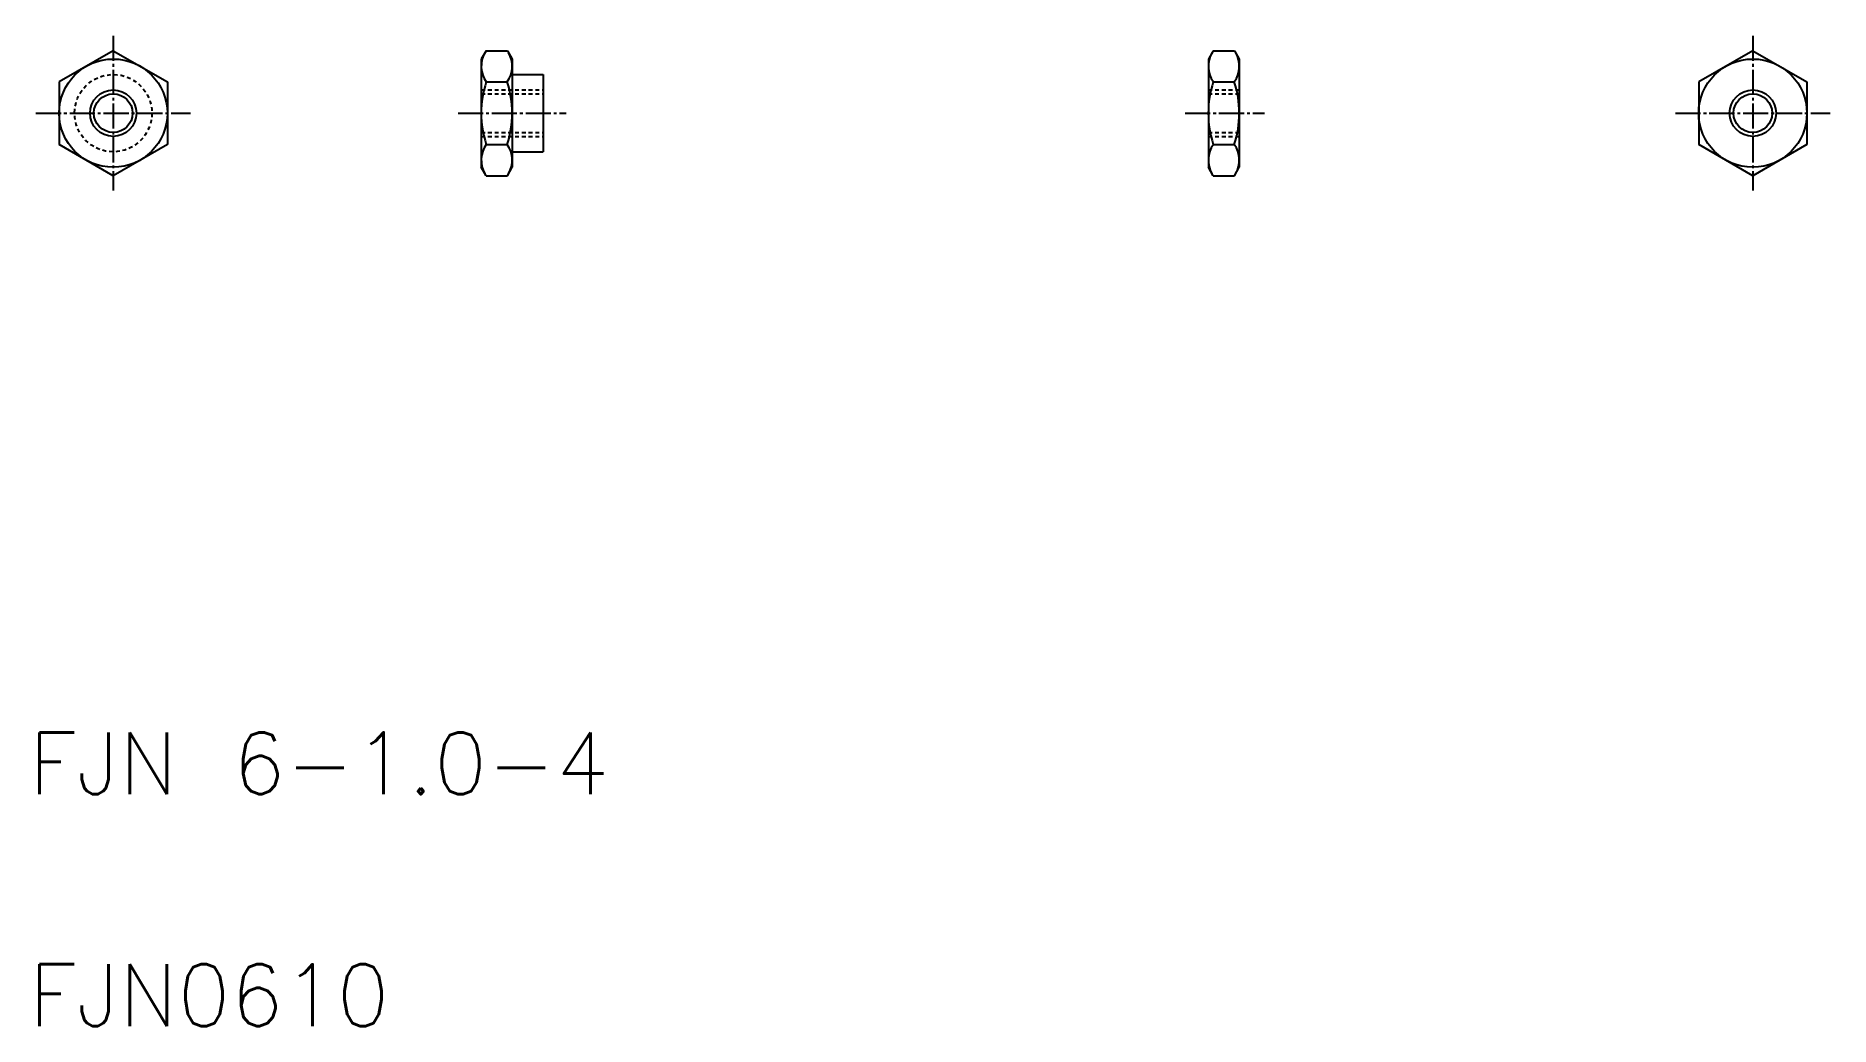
# Model space of a CAD drawing. Extents: x 184 to 416, y 73 to 201.
import ezdxf

# ---------------------------------------------------------------- set-up
doc = ezdxf.new("R2010")
doc.units = 0
doc.header["$LTSCALE"] = 0.25
doc.linetypes.add('CENTER', pattern=[17.5, 13, -1.5, 1.5, -1.5])
doc.linetypes.add('DASHED', pattern=[3.5, 2, -1.5])
doc.layers.get('0').update_dxf_attribs({"linetype": 'CONTINUOUS'})
doc.layers.add('CENTER', color=1, linetype='CENTER')
doc.styles.get("Standard").update_dxf_attribs({"font": 'txt.shx'})

msp = doc.modelspace()

# ---------------------------------------------------------------- linework, layer by layer
for p, q in [((193.89, 198.99), (186.89, 194.95)), ((192.14, 197.98), (192.14, 197.98)), ((193.89, 198.99), (200.89, 194.95)), ((242.12, 198.99), (241.49, 197.91)), ((241.49, 197.91), (241.49, 183.91)), ((242.12, 198.99), (244.87, 198.99)), ((244.87, 198.99), (245.49, 197.91)), ((245.49, 197.91), (245.49, 183.91)), ((336.16, 198.99), (335.54, 197.91)), ((335.54, 197.91), (335.54, 183.91)), ((336.16, 198.99), (338.91, 198.99)), ((338.91, 198.99), (339.54, 197.91)), ((339.54, 197.91), (339.54, 183.91)), ((405.96, 198.99), (398.96, 194.95)), ((404.21, 197.98), (404.21, 197.98)), ((405.96, 198.99), (412.96, 194.95)), ((186.89, 194.95), (186.89, 186.87)), ((190.39, 196.97), (190.39, 196.97)), ((200.89, 194.95), (200.89, 186.87)), ((242.13, 194.95), (244.85, 194.95)), ((245.49, 195.91), (249.49, 195.91)), ((249.49, 195.91), (249.49, 185.91)), ((336.18, 194.95), (338.89, 194.95)), ((398.96, 194.95), (398.96, 186.87)), ((402.46, 196.97), (402.46, 196.97)), ((412.96, 194.95), (412.96, 186.87)), ((193.89, 182.82), (186.89, 186.87)), ((200.89, 186.87), (193.89, 182.82)), ((242.13, 186.87), (244.85, 186.87)), ((245.49, 185.91), (249.49, 185.91)), ((336.18, 186.87), (338.89, 186.87)), ((405.96, 182.82), (398.96, 186.87)), ((412.96, 186.87), (405.96, 182.82)), ((242.12, 182.82), (241.49, 183.91)), ((244.87, 182.82), (245.49, 183.91)), ((336.16, 182.82), (335.54, 183.91)), ((338.91, 182.82), (339.54, 183.91)), ((242.12, 182.82), (244.87, 182.82)), ((336.16, 182.82), (338.91, 182.82))]:
    msp.add_line(p, q)
at = {"color": 3, "linetype": 'DASHED'}
for p, q in [((241.49, 193.91), (249.49, 193.91)), ((241.49, 193.41), (249.49, 193.41)), ((335.54, 193.91), (339.54, 193.91)), ((335.54, 193.41), (339.54, 193.41)), ((241.49, 188.41), (249.49, 188.41)), ((335.54, 188.41), (339.54, 188.41)), ((241.49, 187.91), (249.49, 187.91)), ((335.54, 187.91), (339.54, 187.91))]:
    msp.add_line(p, q, dxfattribs=at)
for centre, radius in [((193.89, 190.91), 7), ((405.96, 190.91), 7), ((193.89, 190.91), 2.5), ((405.96, 190.91), 2.5)]:
    msp.add_circle(centre, radius)
msp.add_circle((193.89, 190.91), 5, dxfattribs=at)
at = {"color": 3}
for centre in [(193.89, 190.91), (405.96, 190.91)]:
    msp.add_circle(centre, 3, dxfattribs=at)
for centre, radius, start, end in [((244.99, 196.97), 3.5, 150, 215.2644), ((241.99, 196.97), 3.5, 324.7356, 30), ((339.04, 196.97), 3.5, 150, 215.2644), ((336.04, 196.97), 3.5, 324.7356, 30), ((254.53, 190.91), 13.04, 161.9403, 198.0597), ((232.45, 190.91), 13.04, 341.9403, 18.0597), ((348.57, 190.91), 13.04, 161.9403, 198.0597), ((326.5, 190.91), 13.04, 341.9403, 18.0597), ((244.99, 184.85), 3.5, 144.7356, 210), ((241.99, 184.85), 3.5, 330, 35.2644), ((339.04, 184.85), 3.5, 144.7356, 210), ((336.04, 184.85), 3.5, 330, 35.2644)]:
    msp.add_arc(centre, radius, start, end)
at = {"layer": 'CENTER', "color": 1, "linetype": 'CENTER'}
for p, q in [((193.89, 200.91), (193.89, 180.91)), ((405.96, 200.91), (405.96, 180.91)), ((183.89, 190.91), (203.89, 190.91)), ((238.49, 190.91), (252.49, 190.91)), ((332.54, 190.91), (342.8, 190.91)), ((395.96, 190.91), (415.96, 190.91))]:
    msp.add_line(p, q, dxfattribs=at)

# ---------------------------------------------------------------- texts
for s, p in [('FJN 6-1.0-4', (182.99, 102.81)), ('FJN0610', (182.99, 72.81))]:
    msp.add_text(s, height=8).set_placement(p)

doc.saveas('drawing.dxf')
